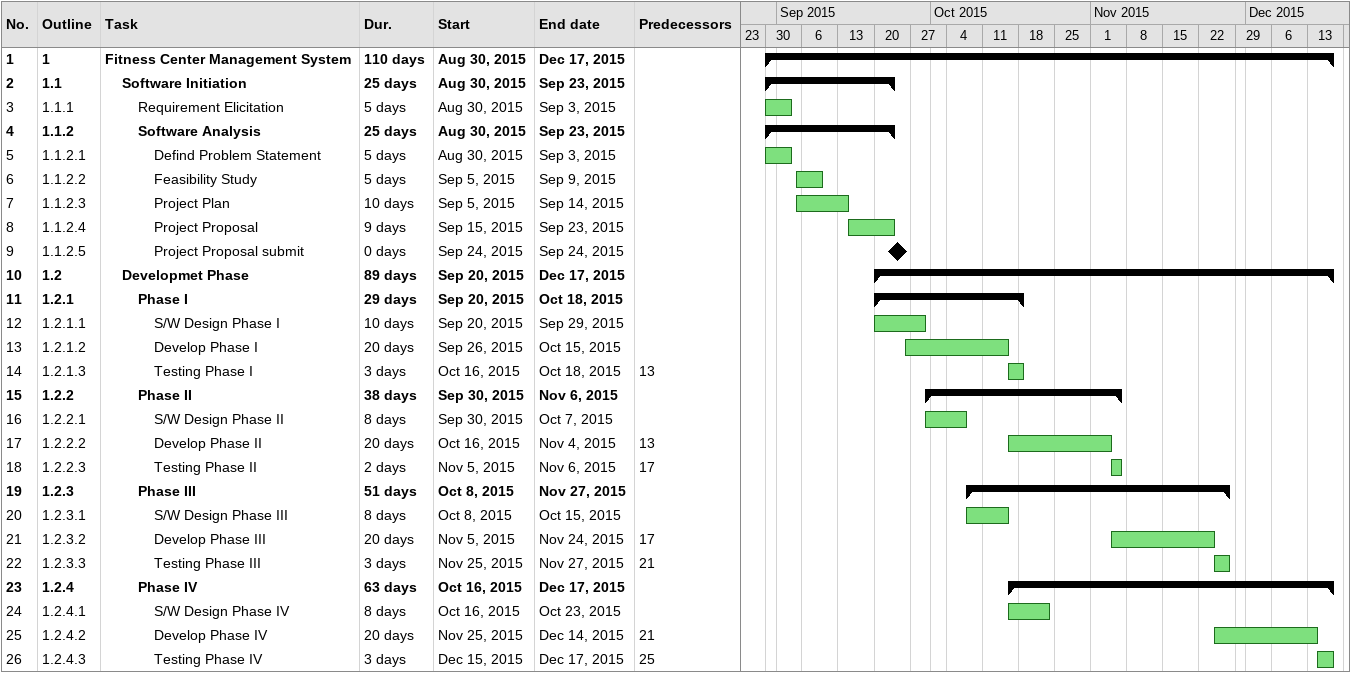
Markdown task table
| ID | WBS | Task | Duration | Start | Finish | Predecessors |
|---|---|---|---|---|---|---|
| 1 | 1 | **Fitness Center Management System** | 110d | 2015-08-30 | 2015-12-17 |  |
| 2 | 1.1 | **Software Initiation** | 25d | 2015-08-30 | 2015-09-23 |  |
| 3 | 1.1.1 | Requirement Elicitation | 5d | 2015-08-30 | 2015-09-03 |  |
| 4 | 1.1.2 | **Software Analysis** | 25d | 2015-08-30 | 2015-09-23 |  |
| 5 | 1.1.2.1 | Defind Problem Statement | 5d | 2015-08-30 | 2015-09-03 |  |
| 6 | 1.1.2.2 | Feasibility Study | 5d | 2015-09-05 | 2015-09-09 |  |
| 7 | 1.1.2.3 | Project Plan | 10d | 2015-09-05 | 2015-09-14 |  |
| 8 | 1.1.2.4 | Project Proposal | 9d | 2015-09-15 | 2015-09-23 |  |
| 9 | 1.1.2.5 | Project Proposal submit | 0d | 2015-09-24 | 2015-09-24 |  |
| 10 | 1.2 | **Developmet Phase** | 89d | 2015-09-20 | 2015-12-17 |  |
| 11 | 1.2.1 | **Phase I** | 29d | 2015-09-20 | 2015-10-18 |  |
| 12 | 1.2.1.1 | S/W Design Phase I | 10d | 2015-09-20 | 2015-09-29 |  |
| 13 | 1.2.1.2 | Develop Phase I | 20d | 2015-09-26 | 2015-10-15 |  |
| 14 | 1.2.1.3 | Testing Phase I | 3d | 2015-10-16 | 2015-10-18 | 13 |
| 15 | 1.2.2 | **Phase II** | 38d | 2015-09-30 | 2015-11-06 |  |
| 16 | 1.2.2.1 | S/W Design Phase II | 8d | 2015-09-30 | 2015-10-07 |  |
| 17 | 1.2.2.2 | Develop Phase II | 20d | 2015-10-16 | 2015-11-04 | 13 |
| 18 | 1.2.2.3 | Testing Phase II | 2d | 2015-11-05 | 2015-11-06 | 17 |
| 19 | 1.2.3 | **Phase III** | 51d | 2015-10-08 | 2015-11-27 |  |
| 20 | 1.2.3.1 | S/W Design Phase III | 8d | 2015-10-08 | 2015-10-15 |  |
| 21 | 1.2.3.2 | Develop Phase III | 20d | 2015-11-05 | 2015-11-24 | 17 |
| 22 | 1.2.3.3 | Testing Phase III | 3d | 2015-11-25 | 2015-11-27 | 21 |
| 23 | 1.2.4 | **Phase IV** | 63d | 2015-10-16 | 2015-12-17 |  |
| 24 | 1.2.4.1 | S/W Design Phase IV | 8d | 2015-10-16 | 2015-10-23 |  |
| 25 | 1.2.4.2 | Develop Phase IV | 20d | 2015-11-25 | 2015-12-14 | 21 |
| 26 | 1.2.4.3 | Testing Phase IV | 3d | 2015-12-15 | 2015-12-17 | 25 |
